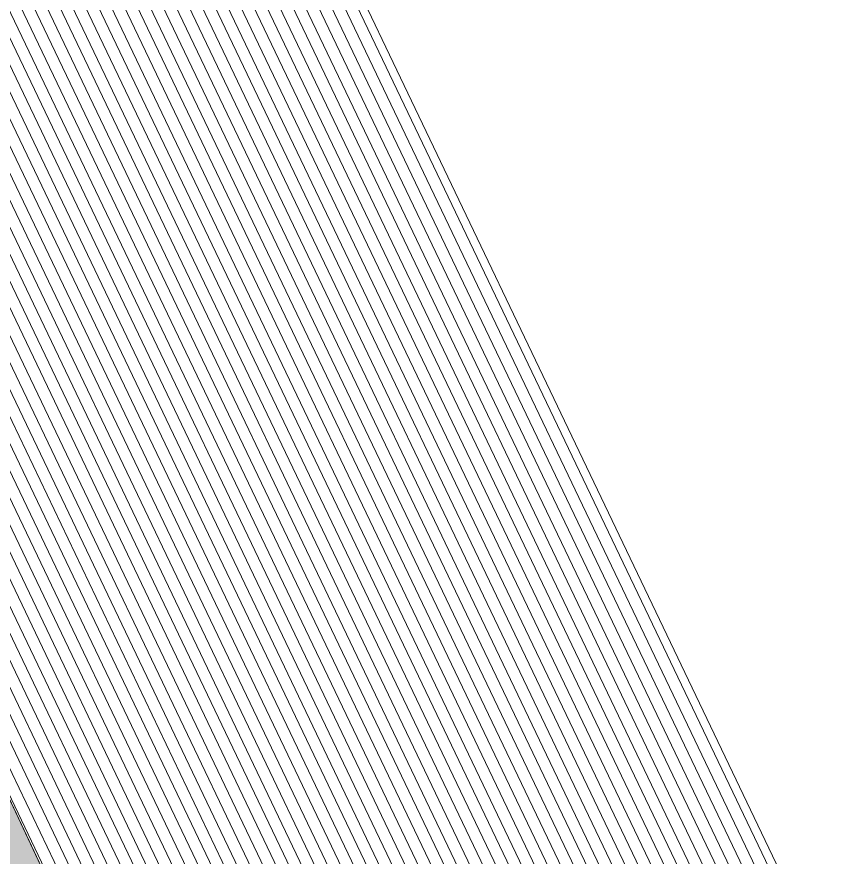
# Model space of a CAD drawing. Header units: metres. Extents: x 679304 to 680626, y 2747329 to 2750056.
# Drawn here: x 679536.073 to 679537.735, y 2747440.685 to 2747442.399 of the extents above; entities that cross this region are included whole.
import ezdxf

# ---------------------------------------------------------------- set-up
doc = ezdxf.new("R2010")
doc.units = ezdxf.units.M
doc.header["$XCLIPFRAME"] = 0
for name, color, linetype, lineweight in [('02-L-projecció', 6, 'Continuous', 5), ('3-TR terra compactada', 45, 'Continuous', 0), ('3-TR Tot-u', 37, 'Continuous', 0)]:
    doc.layers.add(name, color=color, linetype=linetype, lineweight=lineweight)
doc.layers.add('SL_TREE_ACACIA_PYCNANTHA', color=52, linetype='Continuous', true_color=0xe0e000)
doc.layers.add('SL_TREE_BOMBAX_CEIBA', color=24, linetype='Continuous', true_color=0x8f2400)
picture_1 = doc.add_image_def('image3.png', size_in_pixel=(1135, 973))
picture_2 = doc.add_image_def('image1.png', size_in_pixel=(900, 793))

# ---------------------------------------------------------------- blocks, each defined once
blk = doc.blocks.new('General Section WaterFalls')
at = {"layer": '3-TR terra compactada'}
h = blk.add_hatch(dxfattribs=at)
h.set_pattern_fill('LINE', color=256, scale=0.0075)
h.set_pattern_definition([(360, (-1.593222050461918, -1.450000001117587), (0, 0.0238125), [])])
edge = h.paths.add_edge_path(flags=16)
edge.add_arc((87.91270721703766, -34.89102650922723), 0.0300000000000011, 0, 360)
h.paths.add_polyline_path([(60.86794612370431, -34.06345526850782), (60.86794612370431, -34.8165326055605), (77.28848761087283, -34.81653260439634), (77.28848760994151, -35.96653260430321), (94.02980208816007, -35.96653260337189), (94.02346620196477, -34.53352967253886), (88.77741158520803, -34.42881766473874), (88.7764219455421, -34.4783984052483), (88.67512278445065, -34.85645277681761), (84.06023222394288, -34.76436978625134), (83.96552849235012, -34.41241660504602), (83.95774579746649, -34.38224918977358), (83.95875280490145, -34.33179827523418), (79.98875382728875, -34.25026744417846), (79.98875382775441, -35.78771875007078), (77.43852502759546, -35.78771875007078), (77.43852502852678, -35.43748732609675), (78.61814005719498, -35.43770227907226), (78.05505687510595, -33.4629564518109), (67.10211191978306, -33.3788115279749), (67.01179703883827, -33.17811179091223), (66.85097349714488, -33.17687627975829), (63.56725041614845, -33.15126436809078), (63.56725041707978, -34.70336046814919), (61.01713174395263, -34.70336046768352), (61.0171317444183, -34.35336060426198), (62.10765844490379, -34.35336060402915), (61.58575402200222, -32.50950451311656), (50.68157043308019, -32.42573419259861), (50.59114177431911, -32.2250335814897), (50.42511908290908, -32.2237581287045), (47.14811543934047, -32.19819437991828), (47.14721526950597, -33.38156245509163), (44.99754665372893, -33.38156245509163), (44.99754665279761, -33.03156259073876), (45.56926759378984, -33.03156259120442), (45.14311256445944, -31.55625739693642), (34.2616229839623, -31.47266142093577), (34.17091776337475, -31.2719586850144), (34.00475173024461, -31.27068213094026), (30.72633214015514, -31.24511096207425), (30.72633214108646, -32.37863686797209), (28.57621343620122, -32.37863686820492), (28.57621343526989, -32.02863700361922), (29.14793437626213, -32.02863700361922), (28.72177934786305, -30.55333180958405), (17.8412764519453, -30.4697434140835), (17.68143947003409, -31.50181839196012), (28.27606689184904, -31.50181839149445), (28.27606689091772, -32.61037793336436), (44.44740463607013, -32.61037793196738), (44.44740463700145, -34.06345526920631)])
at = {"layer": '3-TR Tot-u'}
h = blk.add_hatch(dxfattribs=at)
h.set_pattern_fill('EARTH', color=256, scale=0.005, angle=-84.07414778341365)
h.set_pattern_definition([(275.9258522165863, (-9.313226e-10, -4.656613e-10), (0.0348582512672567, -0.0283024260194916), [0.03175, -0.03175]), (275.9258522165863, (0.0118426261469722, 0.0012292172759771), (0.0348582512672567, -0.0283024260194916), [0.03175, -0.03175]), (275.9258522165863, (0.0236852532252669, 0.0024584343191236), (0.0348582512672567, -0.0283024260194916), [0.03175, -0.03175]), (5.925852216586345, (0.0280425352975726, -0.001079369103536), (0.0283024260194916, 0.0348582512672567), [0.03175, -0.03175]), (5.925852216586345, (0.0292717516422272, -0.0129219959490001), (0.0283024260194916, 0.0348582512672567), [0.03175, -0.03175]), (5.925852216586345, (0.0305009693838656, -0.0247646232601255), (0.0283024260194916, 0.0348582512672567), [0.03175, -0.03175])])
h.paths.add_polyline_path([(34.07202258519828, -31.12119134305976), (30.47555002802983, -31.09318881738), (30.47561449883506, -31.12929619662464), (30.72633212478832, -31.24511204706505), (34.00475173024461, -31.27068213094026)])
at = {"layer": '02-L-projecció'}
for points in [[(44.44740463607013, -32.61037793196738), (28.27606689091772, -32.61037793336436), (28.27606689184904, -31.50181839149445), (17.68143947003409, -31.50181839196012), (17.8412764519453, -30.4697434140835), (28.72177934786305, -30.55333180958405), (29.14793437626213, -32.02863700361922), (28.57621343526989, -32.02863700361922), (28.57621343620122, -32.37863686820492), (30.72633214108646, -32.37863686797209), (30.72633214015514, -31.24511096207425), (34.00475173024461, -31.27068213094026)], [(30.72633214015514, -31.24549599387683), (45.49444547714665, -31.35895057534799)]]:
    blk.add_lwpolyline(points, dxfattribs=at)
blk = doc.blocks.new('ACACIA_PYCNANTHA fade')
image = blk.add_image(picture_2, insert=(6.431672699195633, 0), size_in_units=(12.86334539839125, 11.334036556582513), rotation=180, dxfattribs=dict(fade=60))
image.dxf.v_pixel = (0, 0.0142926059982125)
image.set_boundary_path([(-0.5, -0.5), (899.5, 792.4999999999999)])
image.dxf.clipping = 0
image.dxf.flags = 15
blk = doc.blocks.new('BOMBAX CEIBA')
image = blk.add_image(picture_1, insert=(-10.21959880215359, 0), size_in_units=(20.43919760430721, 17.521884818494197))
image.set_boundary_path([(-0.5, -0.5), (1134.5, 972.4999999999999)])
image.dxf.clipping = 0
image.dxf.flags = 15

msp = doc.modelspace()

# ---------------------------------------------------------------- block references
at = {"rotation": 115.5575828871377}
msp.add_blockref('General Section WaterFalls', (679521.7318272467, 2747398.310749386), dxfattribs=at)
at = {"layer": 'SL_TREE_ACACIA_PYCNANTHA', "rotation": 115.5482287746755}
msp.add_blockref('ACACIA_PYCNANTHA fade', (679535.3682735676, 2747441.60288268), dxfattribs=at)
at = {"layer": 'SL_TREE_BOMBAX_CEIBA', "xscale": 0.7623889844385263, "yscale": 0.7623889844385263, "zscale": 0.7623889844385263, "rotation": 115.5482287746755}
msp.add_blockref('BOMBAX CEIBA', (679533.7422132383, 2747445.029552021), dxfattribs=at)

# ---------------------------------------------------------------- pictures from other files: only their frames are drawn
at = {"layer": 'SL_TREE_BOMBAX_CEIBA'}
image = msp.add_image(picture_1, insert=(679529.5214176637, 2747453.81248662), size_in_units=(17.52200717640296, 15.021068707171876), rotation=-64.44241711089859, dxfattribs=dict(at, fade=53))
image.dxf.v_pixel = (-0.0139273274231843, -0.006660184203491)
image.set_boundary_path([(-0.5, -0.5), (1134.5, 972.4999999999999)])
image.dxf.clipping = 0
image.dxf.flags = 15

doc.saveas('drawing.dxf')
